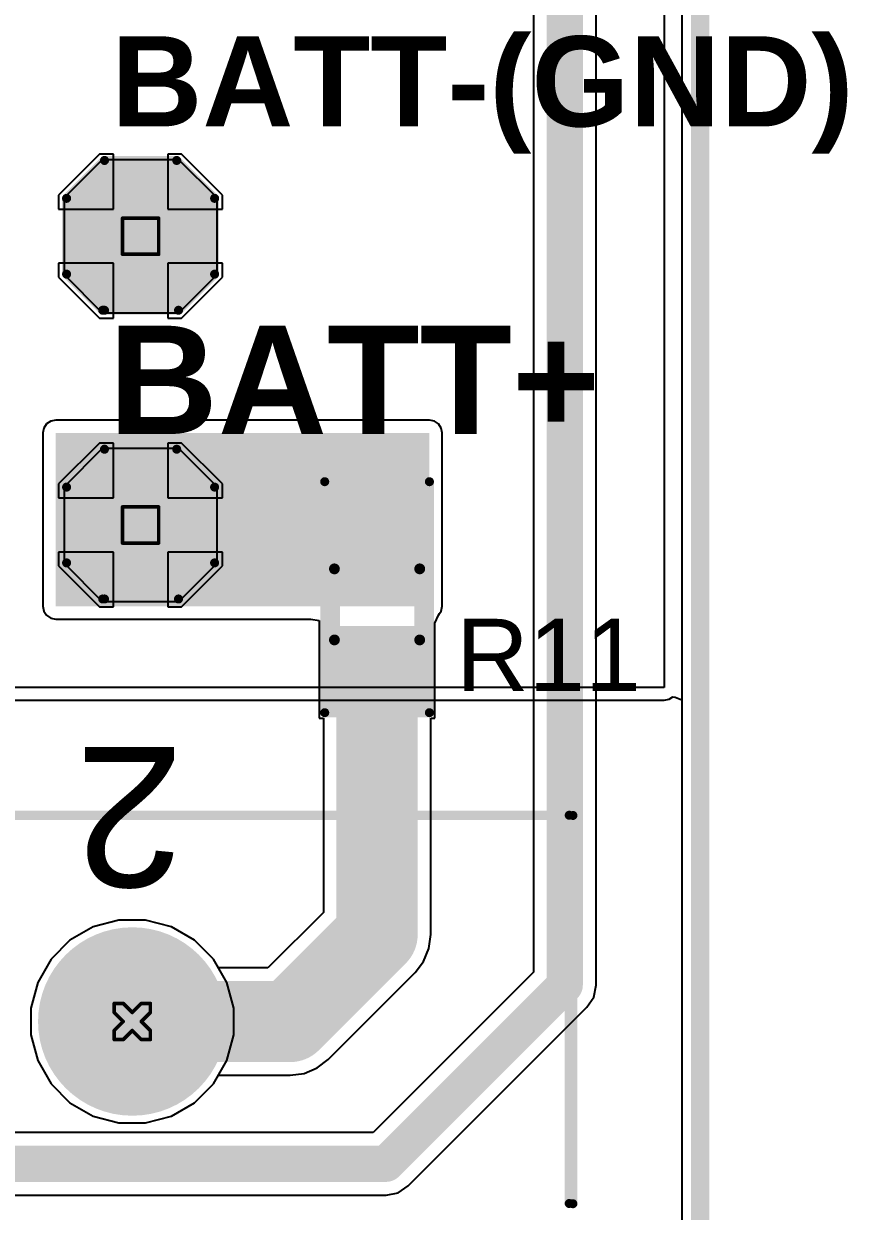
# Model space of a CAD drawing. Header units: inches. Extents: x 0 to 13.9, y -0.2 to 3.4.
# Drawn here: x 0.375 to 0.831, y 0.56 to 1.218 of the extents above; entities that cross this region are included whole.
import ezdxf

# ---------------------------------------------------------------- set-up
doc = ezdxf.new("R2010")
doc.units = ezdxf.units.IN
doc.header["$MEASUREMENT"] = 0
for name, color, linetype in [('Board_Outline', 216, 'Continuous'), ('Bottom Layer', 5, 'Continuous'), ('Bottom Solder', 6, 'Continuous'), ('Drill Drawing', 1, 'Continuous'), ('Layer 1', 16, 'Continuous'), ('Layer 2', 76, 'Continuous'), ('Mechanical 4', 56, 'Continuous'), ('Mechanical 6', 56, 'Continuous'), ('Multi-Layer', 9, 'Continuous'), ('Pad Holes', 156, 'Continuous'), ('Top Layer', 1, 'Continuous'), ('Top Overlay', 2, 'Continuous'), ('Top Paste', 8, 'Continuous'), ('Top Solder', 216, 'Continuous')]:
    doc.layers.add(name, color=color, linetype=linetype)
doc.styles.add('Arial', font='', dxfattribs={"height": 0.2})
doc.styles.add('Arial_Bold', font='', dxfattribs={"height": 0.2})
doc.styles.get('Arial').set_extended_font_data('Arial')
doc.styles.get('Arial_Bold').set_extended_font_data('Arial', bold=True)

msp = doc.modelspace()

# ---------------------------------------------------------------- hatches: boundary and pattern name
at = {"layer": 'Bottom Layer'}
for points in [[(0.45772, 1.13543), (0.42228, 1.13543), (0.40457, 1.11772), (0.40457, 1.08228), (0.42228, 1.06457), (0.45772, 1.06457), (0.47543, 1.08228), (0.47543, 1.11772)], [(0.45772, 0.97543), (0.42228, 0.97543), (0.40457, 0.95772), (0.40457, 0.92228), (0.42228, 0.90457), (0.45772, 0.90457), (0.47543, 0.92228), (0.47543, 0.95772)]]:
    msp.add_hatch(color=5, dxfattribs=at).paths.add_polyline_path(points)
h = msp.add_hatch(color=5, dxfattribs=at)
edge = h.paths.add_edge_path()
edge.add_arc((0.43539, 0.66487), 0.04921, 0, 360)
at = {"layer": 'Bottom Solder'}
for points in [[(0.45972, 1.13943), (0.42028, 1.13943), (0.40057, 1.11972), (0.40057, 1.08028), (0.42028, 1.06057), (0.45972, 1.06057), (0.47943, 1.08028), (0.47943, 1.11972)], [(0.45972, 0.97943), (0.42028, 0.97943), (0.40057, 0.95972), (0.40057, 0.92028), (0.42028, 0.90057), (0.45972, 0.90057), (0.47943, 0.92028), (0.47943, 0.95972)]]:
    msp.add_hatch(color=6, dxfattribs=at).paths.add_polyline_path(points)
h = msp.add_hatch(color=6, dxfattribs=at)
edge = h.paths.add_edge_path()
edge.add_arc((0.43539, 0.66487), 0.05221, 0, 360)
at = {"layer": 'Layer 1'}
for points in [[(0.45772, 1.13543), (0.42228, 1.13543), (0.40457, 1.11772), (0.40457, 1.08228), (0.42228, 1.06457), (0.45772, 1.06457), (0.47543, 1.08228), (0.47543, 1.11772)], [(0.45772, 0.97543), (0.42228, 0.97543), (0.40457, 0.95772), (0.40457, 0.92228), (0.42228, 0.90457), (0.45772, 0.90457), (0.47543, 0.92228), (0.47543, 0.95772)]]:
    msp.add_hatch(color=16, dxfattribs=at).paths.add_polyline_path(points)
h = msp.add_hatch(color=16, dxfattribs=at)
edge = h.paths.add_edge_path()
edge.add_arc((0.43539, 0.66487), 0.04921, 0, 360)
at = {"layer": 'Layer 2'}
for points in [[(0.45772, 1.13543), (0.42228, 1.13543), (0.40457, 1.11772), (0.40457, 1.08228), (0.42228, 1.06457), (0.45772, 1.06457), (0.47543, 1.08228), (0.47543, 1.11772)], [(0.45772, 0.97543), (0.42228, 0.97543), (0.40457, 0.95772), (0.40457, 0.92228), (0.42228, 0.90457), (0.45772, 0.90457), (0.47543, 0.92228), (0.47543, 0.95772)]]:
    msp.add_hatch(color=76, dxfattribs=at).paths.add_polyline_path(points)
h = msp.add_hatch(color=76, dxfattribs=at)
edge = h.paths.add_edge_path()
edge.add_arc((0.43539, 0.66487), 0.04921, 0, 360)
at = {"layer": 'Mechanical 4'}
h = msp.add_hatch(color=56, dxfattribs=at)
edge = h.paths.add_edge_path()
edge.add_arc((0.54738, 0.91569), 0.0015, 0, 360)
h = msp.add_hatch(color=56, dxfattribs=at)
edge = h.paths.add_edge_path()
edge.add_arc((0.59462, 0.91569), 0.0015, 0, 360)
h = msp.add_hatch(color=56, dxfattribs=at)
edge = h.paths.add_edge_path()
edge.add_arc((0.54738, 0.87631), 0.0015, 0, 360)
h = msp.add_hatch(color=56, dxfattribs=at)
edge = h.paths.add_edge_path()
edge.add_arc((0.59462, 0.87631), 0.0015, 0, 360)
h = msp.add_hatch(color=56, dxfattribs=at)
edge = h.paths.add_edge_path()
edge.add_arc((0.67745, 0.77917), 0.00125, 0, 360)
h = msp.add_hatch(color=56, dxfattribs=at)
edge = h.paths.add_edge_path()
edge.add_arc((0.67745, 0.77917), 0.00125, 0, 360)
h = msp.add_hatch(color=56, dxfattribs=at)
edge = h.paths.add_edge_path()
edge.add_arc((0.67745, 0.56402), 0.00125, 0, 360)
at = {"layer": 'Multi-Layer'}
for points in [[(0.45772, 1.13543), (0.42228, 1.13543), (0.40457, 1.11772), (0.40457, 1.08228), (0.42228, 1.06457), (0.45772, 1.06457), (0.47543, 1.08228), (0.47543, 1.11772)], [(0.45772, 0.97543), (0.42228, 0.97543), (0.40457, 0.95772), (0.40457, 0.92228), (0.42228, 0.90457), (0.45772, 0.90457), (0.47543, 0.92228), (0.47543, 0.95772)]]:
    msp.add_hatch(color=9, dxfattribs=at).paths.add_polyline_path(points)
h = msp.add_hatch(color=9, dxfattribs=at)
edge = h.paths.add_edge_path()
edge.add_arc((0.43539, 0.66487), 0.04921, 0, 360)
at = {"layer": 'Pad Holes'}
h = msp.add_hatch(color=7, dxfattribs=at)
edge = h.paths.add_edge_path()
edge.add_arc((0.44, 1.1), 0.01811, 0, 360)
h = msp.add_hatch(color=7, dxfattribs=at)
edge = h.paths.add_edge_path()
edge.add_arc((0.44, 0.94), 0.01811, 0, 360)
h = msp.add_hatch(color=7, dxfattribs=at)
edge = h.paths.add_edge_path()
edge.add_arc((0.54738, 0.91569), 0.0015, 0, 360)
h = msp.add_hatch(color=7, dxfattribs=at)
edge = h.paths.add_edge_path()
edge.add_arc((0.59462, 0.91569), 0.0015, 0, 360)
h = msp.add_hatch(color=7, dxfattribs=at)
edge = h.paths.add_edge_path()
edge.add_arc((0.54738, 0.87631), 0.0015, 0, 360)
h = msp.add_hatch(color=7, dxfattribs=at)
edge = h.paths.add_edge_path()
edge.add_arc((0.59462, 0.87631), 0.0015, 0, 360)
h = msp.add_hatch(color=7, dxfattribs=at)
edge = h.paths.add_edge_path()
edge.add_arc((0.67745, 0.77917), 0.00125, 0, 360)
h = msp.add_hatch(color=7, dxfattribs=at)
edge = h.paths.add_edge_path()
edge.add_arc((0.67745, 0.77917), 0.00125, 0, 360)
h = msp.add_hatch(color=7, dxfattribs=at)
edge = h.paths.add_edge_path()
edge.add_arc((0.43539, 0.66487), 0.03543, 0, 360)
h = msp.add_hatch(color=7, dxfattribs=at)
edge = h.paths.add_edge_path()
edge.add_arc((0.67745, 0.56402), 0.00125, 0, 360)
at = {"layer": 'Top Layer'}
for points in [[(0.45772, 1.13543), (0.42228, 1.13543), (0.40457, 1.11772), (0.40457, 1.08228), (0.42228, 1.06457), (0.45772, 1.06457), (0.47543, 1.08228), (0.47543, 1.11772)], [(0.393, 0.895), (0.6, 0.895), (0.6, 0.991), (0.393, 0.991)], [(0.45772, 0.97543), (0.42228, 0.97543), (0.40457, 0.95772), (0.40457, 0.92228), (0.42228, 0.90457), (0.45772, 0.90457), (0.47543, 0.92228), (0.47543, 0.95772)], [(0.565, 0.917), (0.596, 0.917), (0.596, 0.962), (0.565, 0.962)], [(0.596, 0.96), (0.596, 0.92), (0.546, 0.92), (0.546, 0.96)], [(0.596, 0.88), (0.596, 0.84), (0.546, 0.84), (0.546, 0.88)]]:
    msp.add_hatch(color=1, dxfattribs=at).paths.add_polyline_path(points)
h = msp.add_hatch(color=1, dxfattribs=at)
edge = h.paths.add_edge_path()
edge.add_arc((0.43539, 0.66487), 0.04921, 0, 360)
at = {"layer": 'Top Paste'}
for points in [[(0.596, 0.96), (0.596, 0.92), (0.546, 0.92), (0.546, 0.96)], [(0.596, 0.88), (0.596, 0.84), (0.546, 0.84), (0.546, 0.88)]]:
    msp.add_hatch(color=8, dxfattribs=at).paths.add_polyline_path(points)
at = {"layer": 'Top Solder'}
for points in [[(0.45972, 1.13943), (0.42028, 1.13943), (0.40057, 1.11972), (0.40057, 1.08028), (0.42028, 1.06057), (0.45972, 1.06057), (0.47943, 1.08028), (0.47943, 1.11972)], [(0.45972, 0.97943), (0.42028, 0.97943), (0.40057, 0.95972), (0.40057, 0.92028), (0.42028, 0.90057), (0.45972, 0.90057), (0.47943, 0.92028), (0.47943, 0.95972)], [(0.6, 0.964), (0.6, 0.916), (0.542, 0.916), (0.542, 0.964)], [(0.6, 0.884), (0.6, 0.836), (0.542, 0.836), (0.542, 0.884)]]:
    msp.add_hatch(color=216, dxfattribs=at).paths.add_polyline_path(points)
h = msp.add_hatch(color=216, dxfattribs=at)
edge = h.paths.add_edge_path()
edge.add_arc((0.43539, 0.66487), 0.05221, 0, 360)

# ---------------------------------------------------------------- linework, layer by layer
at = {"layer": 'Board_Outline'}
msp.add_lwpolyline([(0.75, 0, 0.01, 0.01, 0), (0.75, 1.25, 0.01, 0.01, 0)], format="xyseb", dxfattribs=at)
at = {"layer": 'Bottom Layer'}
for p, q in [((0.7398, 1.25), (0.7398, 0.16647)), ((0.65767, 1.232), (0.65767, 0.69218)), ((0.69233, 0.685), (0.69233, 1.22482)), ((0.41728, 1.14543), (0.39457, 1.12272)), ((0.425, 1.14543), (0.41728, 1.14543)), ((0.425, 1.115), (0.425, 1.14543)), ((0.46272, 1.14543), (0.455, 1.14543)), ((0.455, 1.14543), (0.455, 1.115)), ((0.48543, 1.12272), (0.46272, 1.14543)), ((0.39457, 1.12272), (0.39457, 1.115)), ((0.48543, 1.115), (0.48543, 1.12272)), ((0.39457, 1.115), (0.425, 1.115)), ((0.455, 1.115), (0.48543, 1.115)), ((0.425, 1.085), (0.39457, 1.085)), ((0.39457, 1.085), (0.39457, 1.07728)), ((0.425, 1.05457), (0.425, 1.085)), ((0.48543, 1.085), (0.455, 1.085)), ((0.455, 1.085), (0.455, 1.05457)), ((0.48543, 1.07728), (0.48543, 1.085)), ((0.39457, 1.07728), (0.41728, 1.05457)), ((0.46272, 1.05457), (0.48543, 1.07728)), ((0.41728, 1.05457), (0.425, 1.05457)), ((0.455, 1.05457), (0.46272, 1.05457)), ((0.41878, 0.98243), (0.39757, 0.96122)), ((0.46122, 0.98243), (0.41878, 0.98243)), ((0.48243, 0.96122), (0.46122, 0.98243)), ((0.39757, 0.96122), (0.39757, 0.91878)), ((0.48243, 0.91878), (0.48243, 0.96122)), ((0.39757, 0.91878), (0.41878, 0.89757)), ((0.46122, 0.89757), (0.48243, 0.91878)), ((0.41878, 0.89757), (0.46122, 0.89757)), ((0.4137, 0.71726), (0.40088, 0.70986)), ((0.42799, 0.72109), (0.4137, 0.71726)), ((0.44279, 0.72109), (0.42799, 0.72109)), ((0.45709, 0.71726), (0.44279, 0.72109)), ((0.46991, 0.70986), (0.45709, 0.71726)), ((0.40088, 0.70986), (0.39041, 0.69939)), ((0.48037, 0.69939), (0.46991, 0.70986)), ((0.39041, 0.69939), (0.38301, 0.68657)), ((0.48778, 0.68657), (0.48037, 0.69939)), ((0.65767, 0.69218), (0.56882, 0.60333)), ((0.38301, 0.68657), (0.37918, 0.67227)), ((0.49161, 0.67227), (0.48778, 0.68657)), ((0.69101, 0.67837), (0.69233, 0.685)), ((0.68726, 0.67274), (0.69101, 0.67837)), ((0.37918, 0.67227), (0.37918, 0.65747)), ((0.49161, 0.65747), (0.49161, 0.67227)), ((0.58826, 0.57374), (0.68726, 0.67274)), ((0.37918, 0.65747), (0.38301, 0.64318)), ((0.48778, 0.64318), (0.49161, 0.65747)), ((0.38301, 0.64318), (0.39041, 0.63036)), ((0.48037, 0.63036), (0.48778, 0.64318)), ((0.39041, 0.63036), (0.40088, 0.61989)), ((0.46991, 0.61989), (0.48037, 0.63036)), ((0.40088, 0.61989), (0.4137, 0.61249)), ((0.45709, 0.61249), (0.46991, 0.61989)), ((0.4137, 0.61249), (0.42799, 0.60866)), ((0.44279, 0.60866), (0.45709, 0.61249)), ((0.42799, 0.60866), (0.44279, 0.60866)), ((0.56882, 0.60333), (0.36135, 0.60333)), ((0.58263, 0.56999), (0.58826, 0.57374)), ((0.36853, 0.56867), (0.576, 0.56867)), ((0.576, 0.56867), (0.58263, 0.56999))]:
    msp.add_line(p, q, dxfattribs=at)
for points in [[(0.675, 0.685, 0.02, 0.02, 0), (0.675, 1.232, 0.02, 0.02, 0)], [(0.576, 0.586, 0.02, 0.02, 0), (0.675, 0.685, 0.02, 0.02, 0)], [(0.36135, 0.586, 0.02, 0.02, 0), (0.576, 0.586, 0.02, 0.02, 0)]]:
    msp.add_lwpolyline(points, format="xyseb", dxfattribs=at)
for points in [[(0.67, 0.685, 0.01, 0.01, 1), (0.68, 0.685, 0.01, 0.01, 1)], [(0.67, 0.685, 0.01, 0.01, 1), (0.68, 0.685, 0.01, 0.01, 1)], [(0.571, 0.586, 0.01, 0.01, 1), (0.581, 0.586, 0.01, 0.01, 1)], [(0.571, 0.586, 0.01, 0.01, 1), (0.581, 0.586, 0.01, 0.01, 1)]]:
    msp.add_lwpolyline(points, format="xyseb", close=True, dxfattribs=at)
at = {"layer": 'Drill Drawing'}
for points in [[(0.43, 1.11, 0.002, 0.002, 0), (0.45, 1.11, 0.002, 0.002, 0)], [(0.43, 1.09, 0.002, 0.002, 0), (0.43, 1.11, 0.002, 0.002, 0)], [(0.45, 1.09, 0.002, 0.002, 0), (0.45, 1.11, 0.002, 0.002, 0)], [(0.43, 1.09, 0.002, 0.002, 0), (0.45, 1.09, 0.002, 0.002, 0)], [(0.43, 0.95, 0.002, 0.002, 0), (0.45, 0.95, 0.002, 0.002, 0)], [(0.43, 0.93, 0.002, 0.002, 0), (0.43, 0.95, 0.002, 0.002, 0)], [(0.45, 0.93, 0.002, 0.002, 0), (0.45, 0.95, 0.002, 0.002, 0)], [(0.43, 0.93, 0.002, 0.002, 0), (0.45, 0.93, 0.002, 0.002, 0)], [(0.42539, 0.66987, 0.002, 0.002, 0), (0.42539, 0.67487, 0.002, 0.002, 0)], [(0.42539, 0.67487, 0.002, 0.002, 0), (0.43039, 0.67487, 0.002, 0.002, 0)], [(0.43039, 0.67487, 0.002, 0.002, 0), (0.43539, 0.66987, 0.002, 0.002, 0)], [(0.43539, 0.66987, 0.002, 0.002, 0), (0.44039, 0.67487, 0.002, 0.002, 0)], [(0.44039, 0.67487, 0.002, 0.002, 0), (0.44539, 0.67487, 0.002, 0.002, 0)], [(0.44539, 0.66987, 0.002, 0.002, 0), (0.44539, 0.67487, 0.002, 0.002, 0)], [(0.42539, 0.66987, 0.002, 0.002, 0), (0.43039, 0.66487, 0.002, 0.002, 0)], [(0.42539, 0.65987, 0.002, 0.002, 0), (0.43039, 0.66487, 0.002, 0.002, 0)], [(0.44039, 0.66487, 0.002, 0.002, 0), (0.44539, 0.66987, 0.002, 0.002, 0)], [(0.44039, 0.66487, 0.002, 0.002, 0), (0.44539, 0.65987, 0.002, 0.002, 0)], [(0.42539, 0.65487, 0.002, 0.002, 0), (0.42539, 0.65987, 0.002, 0.002, 0)], [(0.43039, 0.65487, 0.002, 0.002, 0), (0.43539, 0.65987, 0.002, 0.002, 0)], [(0.43539, 0.65987, 0.002, 0.002, 0), (0.44039, 0.65487, 0.002, 0.002, 0)], [(0.44539, 0.65487, 0.002, 0.002, 0), (0.44539, 0.65987, 0.002, 0.002, 0)], [(0.42539, 0.65487, 0.002, 0.002, 0), (0.43039, 0.65487, 0.002, 0.002, 0)], [(0.44039, 0.65487, 0.002, 0.002, 0), (0.44539, 0.65487, 0.002, 0.002, 0)]]:
    msp.add_lwpolyline(points, format="xyseb", dxfattribs=at)
for points in [[(0.4295, 1.11, 0.001, 0.001, 1), (0.4305, 1.11, 0.001, 0.001, 1)], [(0.4295, 1.11, 0.001, 0.001, 1), (0.4305, 1.11, 0.001, 0.001, 1)], [(0.4495, 1.11, 0.001, 0.001, 1), (0.4505, 1.11, 0.001, 0.001, 1)], [(0.4495, 1.11, 0.001, 0.001, 1), (0.4505, 1.11, 0.001, 0.001, 1)], [(0.4295, 1.09, 0.001, 0.001, 1), (0.4305, 1.09, 0.001, 0.001, 1)], [(0.4295, 1.09, 0.001, 0.001, 1), (0.4305, 1.09, 0.001, 0.001, 1)], [(0.4495, 1.09, 0.001, 0.001, 1), (0.4505, 1.09, 0.001, 0.001, 1)], [(0.4495, 1.09, 0.001, 0.001, 1), (0.4505, 1.09, 0.001, 0.001, 1)], [(0.4295, 0.95, 0.001, 0.001, 1), (0.4305, 0.95, 0.001, 0.001, 1)], [(0.4295, 0.95, 0.001, 0.001, 1), (0.4305, 0.95, 0.001, 0.001, 1)], [(0.4495, 0.95, 0.001, 0.001, 1), (0.4505, 0.95, 0.001, 0.001, 1)], [(0.4495, 0.95, 0.001, 0.001, 1), (0.4505, 0.95, 0.001, 0.001, 1)], [(0.4295, 0.93, 0.001, 0.001, 1), (0.4305, 0.93, 0.001, 0.001, 1)], [(0.4295, 0.93, 0.001, 0.001, 1), (0.4305, 0.93, 0.001, 0.001, 1)], [(0.4495, 0.93, 0.001, 0.001, 1), (0.4505, 0.93, 0.001, 0.001, 1)], [(0.4495, 0.93, 0.001, 0.001, 1), (0.4505, 0.93, 0.001, 0.001, 1)], [(0.42489, 0.67487, 0.001, 0.001, 1), (0.42589, 0.67487, 0.001, 0.001, 1)], [(0.42489, 0.67487, 0.001, 0.001, 1), (0.42589, 0.67487, 0.001, 0.001, 1)], [(0.42989, 0.67487, 0.001, 0.001, 1), (0.43089, 0.67487, 0.001, 0.001, 1)], [(0.42989, 0.67487, 0.001, 0.001, 1), (0.43089, 0.67487, 0.001, 0.001, 1)], [(0.43989, 0.67487, 0.001, 0.001, 1), (0.44089, 0.67487, 0.001, 0.001, 1)], [(0.43989, 0.67487, 0.001, 0.001, 1), (0.44089, 0.67487, 0.001, 0.001, 1)], [(0.44489, 0.67487, 0.001, 0.001, 1), (0.44589, 0.67487, 0.001, 0.001, 1)], [(0.44489, 0.67487, 0.001, 0.001, 1), (0.44589, 0.67487, 0.001, 0.001, 1)], [(0.42489, 0.66987, 0.001, 0.001, 1), (0.42589, 0.66987, 0.001, 0.001, 1)], [(0.42489, 0.66987, 0.001, 0.001, 1), (0.42589, 0.66987, 0.001, 0.001, 1)], [(0.42989, 0.66487, 0.001, 0.001, 1), (0.43089, 0.66487, 0.001, 0.001, 1)], [(0.42989, 0.66487, 0.001, 0.001, 1), (0.43089, 0.66487, 0.001, 0.001, 1)], [(0.43489, 0.66987, 0.001, 0.001, 1), (0.43589, 0.66987, 0.001, 0.001, 1)], [(0.43489, 0.66987, 0.001, 0.001, 1), (0.43589, 0.66987, 0.001, 0.001, 1)], [(0.43989, 0.66487, 0.001, 0.001, 1), (0.44089, 0.66487, 0.001, 0.001, 1)], [(0.43989, 0.66487, 0.001, 0.001, 1), (0.44089, 0.66487, 0.001, 0.001, 1)], [(0.44489, 0.66987, 0.001, 0.001, 1), (0.44589, 0.66987, 0.001, 0.001, 1)], [(0.44489, 0.66987, 0.001, 0.001, 1), (0.44589, 0.66987, 0.001, 0.001, 1)], [(0.42489, 0.65987, 0.001, 0.001, 1), (0.42589, 0.65987, 0.001, 0.001, 1)], [(0.42489, 0.65987, 0.001, 0.001, 1), (0.42589, 0.65987, 0.001, 0.001, 1)], [(0.43489, 0.65987, 0.001, 0.001, 1), (0.43589, 0.65987, 0.001, 0.001, 1)], [(0.43489, 0.65987, 0.001, 0.001, 1), (0.43589, 0.65987, 0.001, 0.001, 1)], [(0.44489, 0.65987, 0.001, 0.001, 1), (0.44589, 0.65987, 0.001, 0.001, 1)], [(0.44489, 0.65987, 0.001, 0.001, 1), (0.44589, 0.65987, 0.001, 0.001, 1)], [(0.42489, 0.65487, 0.001, 0.001, 1), (0.42589, 0.65487, 0.001, 0.001, 1)], [(0.42489, 0.65487, 0.001, 0.001, 1), (0.42589, 0.65487, 0.001, 0.001, 1)], [(0.42989, 0.65487, 0.001, 0.001, 1), (0.43089, 0.65487, 0.001, 0.001, 1)], [(0.42989, 0.65487, 0.001, 0.001, 1), (0.43089, 0.65487, 0.001, 0.001, 1)], [(0.43989, 0.65487, 0.001, 0.001, 1), (0.44089, 0.65487, 0.001, 0.001, 1)], [(0.43989, 0.65487, 0.001, 0.001, 1), (0.44089, 0.65487, 0.001, 0.001, 1)], [(0.44489, 0.65487, 0.001, 0.001, 1), (0.44589, 0.65487, 0.001, 0.001, 1)], [(0.44489, 0.65487, 0.001, 0.001, 1), (0.44589, 0.65487, 0.001, 0.001, 1)]]:
    msp.add_lwpolyline(points, format="xyseb", close=True, dxfattribs=at)
at = {"layer": 'Layer 1'}
for p, q in [((0.7398, 1.25), (0.7398, 0.16647)), ((0.41728, 1.14543), (0.39457, 1.12272)), ((0.425, 1.14543), (0.41728, 1.14543)), ((0.425, 1.115), (0.425, 1.14543)), ((0.46272, 1.14543), (0.455, 1.14543)), ((0.455, 1.14543), (0.455, 1.115)), ((0.48543, 1.12272), (0.46272, 1.14543)), ((0.39457, 1.12272), (0.39457, 1.115)), ((0.48543, 1.115), (0.48543, 1.12272)), ((0.39457, 1.115), (0.425, 1.115)), ((0.455, 1.115), (0.48543, 1.115)), ((0.425, 1.085), (0.39457, 1.085)), ((0.39457, 1.085), (0.39457, 1.07728)), ((0.425, 1.05457), (0.425, 1.085)), ((0.48543, 1.085), (0.455, 1.085)), ((0.455, 1.085), (0.455, 1.05457)), ((0.48543, 1.07728), (0.48543, 1.085)), ((0.39457, 1.07728), (0.41728, 1.05457)), ((0.46272, 1.05457), (0.48543, 1.07728)), ((0.41728, 1.05457), (0.425, 1.05457)), ((0.455, 1.05457), (0.46272, 1.05457)), ((0.41878, 0.98243), (0.39757, 0.96122)), ((0.46122, 0.98243), (0.41878, 0.98243)), ((0.48243, 0.96122), (0.46122, 0.98243)), ((0.39757, 0.96122), (0.39757, 0.91878)), ((0.48243, 0.91878), (0.48243, 0.96122)), ((0.39757, 0.91878), (0.41878, 0.89757)), ((0.46122, 0.89757), (0.48243, 0.91878)), ((0.41878, 0.89757), (0.46122, 0.89757)), ((0.4137, 0.71726), (0.40088, 0.70986)), ((0.42799, 0.72109), (0.4137, 0.71726)), ((0.44279, 0.72109), (0.42799, 0.72109)), ((0.45709, 0.71726), (0.44279, 0.72109)), ((0.46991, 0.70986), (0.45709, 0.71726)), ((0.40088, 0.70986), (0.39041, 0.69939)), ((0.48037, 0.69939), (0.46991, 0.70986)), ((0.39041, 0.69939), (0.38301, 0.68657)), ((0.48778, 0.68657), (0.48037, 0.69939)), ((0.38301, 0.68657), (0.37918, 0.67227)), ((0.49161, 0.67227), (0.48778, 0.68657)), ((0.37918, 0.67227), (0.37918, 0.65747)), ((0.49161, 0.65747), (0.49161, 0.67227)), ((0.37918, 0.65747), (0.38301, 0.64318)), ((0.48778, 0.64318), (0.49161, 0.65747)), ((0.38301, 0.64318), (0.39041, 0.63036)), ((0.48037, 0.63036), (0.48778, 0.64318)), ((0.39041, 0.63036), (0.40088, 0.61989)), ((0.46991, 0.61989), (0.48037, 0.63036)), ((0.40088, 0.61989), (0.4137, 0.61249)), ((0.45709, 0.61249), (0.46991, 0.61989)), ((0.4137, 0.61249), (0.42799, 0.60866)), ((0.44279, 0.60866), (0.45709, 0.61249)), ((0.42799, 0.60866), (0.44279, 0.60866))]:
    msp.add_line(p, q, dxfattribs=at)
at = {"layer": 'Layer 2'}
for p, q in [((0.73, 1.27), (0.73, 0.85)), ((0.41878, 1.14243), (0.39757, 1.12122)), ((0.46122, 1.14243), (0.41878, 1.14243)), ((0.48243, 1.12122), (0.46122, 1.14243)), ((0.39757, 1.12122), (0.39757, 1.07878)), ((0.48243, 1.07878), (0.48243, 1.12122)), ((0.39757, 1.07878), (0.41878, 1.05757)), ((0.46122, 1.05757), (0.48243, 1.07878)), ((0.41878, 1.05757), (0.46122, 1.05757)), ((0.41728, 0.98543), (0.39457, 0.96272)), ((0.425, 0.98543), (0.41728, 0.98543)), ((0.425, 0.955), (0.425, 0.98543)), ((0.46272, 0.98543), (0.455, 0.98543)), ((0.455, 0.98543), (0.455, 0.955)), ((0.48543, 0.96272), (0.46272, 0.98543)), ((0.39457, 0.96272), (0.39457, 0.955)), ((0.48543, 0.955), (0.48543, 0.96272)), ((0.39457, 0.955), (0.425, 0.955)), ((0.455, 0.955), (0.48543, 0.955)), ((0.425, 0.925), (0.39457, 0.925)), ((0.39457, 0.925), (0.39457, 0.91728)), ((0.425, 0.89457), (0.425, 0.925)), ((0.48543, 0.925), (0.455, 0.925)), ((0.455, 0.925), (0.455, 0.89457)), ((0.48543, 0.91728), (0.48543, 0.925)), ((0.39457, 0.91728), (0.41728, 0.89457)), ((0.46272, 0.89457), (0.48543, 0.91728)), ((0.41728, 0.89457), (0.425, 0.89457)), ((0.455, 0.89457), (0.46272, 0.89457)), ((0.73, 0.85), (0.35, 0.85)), ((0.35, 0.84286), (0.73, 0.84286)), ((0.73, 0.84286), (0.73273, 0.84341)), ((0.73273, 0.84341), (0.7348, 0.84479)), ((0.7348, 0.84479), (0.73617, 0.84451)), ((0.73617, 0.84451), (0.7398, 0.84307)), ((0.7398, 0.84307), (0.7398, 0.16647)), ((0.4137, 0.71726), (0.40088, 0.70986)), ((0.42799, 0.72109), (0.4137, 0.71726)), ((0.44279, 0.72109), (0.42799, 0.72109)), ((0.45709, 0.71726), (0.44279, 0.72109)), ((0.46991, 0.70986), (0.45709, 0.71726)), ((0.40088, 0.70986), (0.39041, 0.69939)), ((0.48037, 0.69939), (0.46991, 0.70986)), ((0.39041, 0.69939), (0.38301, 0.68657)), ((0.48778, 0.68657), (0.48037, 0.69939)), ((0.38301, 0.68657), (0.37918, 0.67227)), ((0.49161, 0.67227), (0.48778, 0.68657)), ((0.37918, 0.67227), (0.37918, 0.65747)), ((0.49161, 0.65747), (0.49161, 0.67227)), ((0.37918, 0.65747), (0.38301, 0.64318)), ((0.48778, 0.64318), (0.49161, 0.65747)), ((0.38301, 0.64318), (0.39041, 0.63036)), ((0.48037, 0.63036), (0.48778, 0.64318)), ((0.39041, 0.63036), (0.40088, 0.61989)), ((0.46991, 0.61989), (0.48037, 0.63036)), ((0.40088, 0.61989), (0.4137, 0.61249)), ((0.45709, 0.61249), (0.46991, 0.61989)), ((0.4137, 0.61249), (0.42799, 0.60866)), ((0.44279, 0.60866), (0.45709, 0.61249)), ((0.42799, 0.60866), (0.44279, 0.60866))]:
    msp.add_line(p, q, dxfattribs=at)
at = {"layer": 'Mechanical 4'}
for points in [[(0.54738, 0.87631, 0.006, 0.006, 0), (0.54738, 0.91569, 0.006, 0.006, 0)], [(0.59462, 0.87631, 0.006, 0.006, 0), (0.59462, 0.91569, 0.006, 0.006, 0)], [(0.02391, 0.77917, 0.005, 0.005, 0), (0.67745, 0.77917, 0.005, 0.005, 0)], [(0.67745, 0.56402, 0.005, 0.005, 0), (0.67745, 0.77917, 0.005, 0.005, 0)]]:
    msp.add_lwpolyline(points, format="xyseb", dxfattribs=at)
for points in [[(0.54588, 0.91569, 0.003, 0.003, 1), (0.54888, 0.91569, 0.003, 0.003, 1)], [(0.59312, 0.91569, 0.003, 0.003, 1), (0.59612, 0.91569, 0.003, 0.003, 1)], [(0.54588, 0.87631, 0.003, 0.003, 1), (0.54888, 0.87631, 0.003, 0.003, 1)], [(0.59312, 0.87631, 0.003, 0.003, 1), (0.59612, 0.87631, 0.003, 0.003, 1)], [(0.6762, 0.77917, 0.0025, 0.0025, 1), (0.6787, 0.77917, 0.0025, 0.0025, 1)], [(0.6762, 0.77917, 0.0025, 0.0025, 1), (0.6787, 0.77917, 0.0025, 0.0025, 1)], [(0.6762, 0.56402, 0.0025, 0.0025, 1), (0.6787, 0.56402, 0.0025, 0.0025, 1)]]:
    msp.add_lwpolyline(points, format="xyseb", close=True, dxfattribs=at)
at = {"layer": 'Mechanical 6'}
msp.add_lwpolyline([(0.75, 0, 0.005, 0.005, 0), (0.75, 1.25, 0.005, 0.005, 0)], format="xyseb", dxfattribs=at)
at = {"layer": 'Top Layer'}
for p, q in [((0.7398, 1.25), (0.7398, 0.16647)), ((0.41728, 1.14543), (0.39457, 1.12272)), ((0.425, 1.14543), (0.41728, 1.14543)), ((0.425, 1.115), (0.425, 1.14543)), ((0.46272, 1.14543), (0.455, 1.14543)), ((0.455, 1.14543), (0.455, 1.115)), ((0.48543, 1.12272), (0.46272, 1.14543)), ((0.39457, 1.12272), (0.39457, 1.115)), ((0.48543, 1.115), (0.48543, 1.12272)), ((0.39457, 1.115), (0.425, 1.115)), ((0.455, 1.115), (0.48543, 1.115)), ((0.425, 1.085), (0.39457, 1.085)), ((0.39457, 1.085), (0.39457, 1.07728)), ((0.425, 1.05457), (0.425, 1.085)), ((0.48543, 1.085), (0.455, 1.085)), ((0.455, 1.085), (0.455, 1.05457)), ((0.48543, 1.07728), (0.48543, 1.085)), ((0.39457, 1.07728), (0.41728, 1.05457)), ((0.46272, 1.05457), (0.48543, 1.07728)), ((0.41728, 1.05457), (0.425, 1.05457)), ((0.455, 1.05457), (0.46272, 1.05457)), ((0.38641, 0.99373), (0.38586, 0.991)), ((0.38795, 0.99605), (0.38641, 0.99373)), ((0.39027, 0.99759), (0.38795, 0.99605)), ((0.393, 0.99814), (0.39027, 0.99759)), ((0.6, 0.99814), (0.393, 0.99814)), ((0.60273, 0.99759), (0.6, 0.99814)), ((0.60505, 0.99605), (0.60273, 0.99759)), ((0.60659, 0.99373), (0.60505, 0.99605)), ((0.60714, 0.991), (0.60659, 0.99373)), ((0.38586, 0.991), (0.38586, 0.895)), ((0.60714, 0.895), (0.60714, 0.991)), ((0.38586, 0.895), (0.38641, 0.89227)), ((0.60659, 0.89227), (0.60714, 0.895)), ((0.38641, 0.89227), (0.38795, 0.88995)), ((0.38795, 0.88995), (0.39027, 0.88841)), ((0.39027, 0.88841), (0.393, 0.88786)), ((0.603, 0.88565), (0.60505, 0.88995)), ((0.60505, 0.88995), (0.60567, 0.89089)), ((0.60567, 0.89089), (0.60659, 0.89227)), ((0.393, 0.88786), (0.53436, 0.88786)), ((0.53436, 0.88786), (0.539, 0.887)), ((0.539, 0.887), (0.539, 0.88286)), ((0.539, 0.88286), (0.539, 0.833)), ((0.603, 0.833), (0.603, 0.88565)), ((0.539, 0.833), (0.54125, 0.833)), ((0.54125, 0.833), (0.54125, 0.72532)), ((0.60075, 0.713), (0.60075, 0.833)), ((0.60075, 0.833), (0.603, 0.833)), ((0.54125, 0.72532), (0.51055, 0.69463)), ((0.4137, 0.71726), (0.40088, 0.70986)), ((0.42799, 0.72109), (0.4137, 0.71726)), ((0.44279, 0.72109), (0.42799, 0.72109)), ((0.45709, 0.71726), (0.44279, 0.72109)), ((0.46991, 0.70986), (0.45709, 0.71726)), ((0.59974, 0.7053), (0.60075, 0.713)), ((0.40088, 0.70986), (0.39041, 0.69939)), ((0.48037, 0.69939), (0.46991, 0.70986)), ((0.59677, 0.69812), (0.59974, 0.7053)), ((0.39041, 0.69939), (0.38301, 0.68657)), ((0.48312, 0.69463), (0.48037, 0.69939)), ((0.59204, 0.69196), (0.59677, 0.69812)), ((0.51055, 0.69463), (0.48312, 0.69463)), ((0.54391, 0.64383), (0.59204, 0.69196)), ((0.59204, 0.69196), (0.59204, 0.69196)), ((0.38301, 0.68657), (0.37918, 0.67227)), ((0.37918, 0.67227), (0.37918, 0.65747)), ((0.37918, 0.65747), (0.38301, 0.64318)), ((0.38301, 0.64318), (0.39041, 0.63036)), ((0.53058, 0.63613), (0.53775, 0.63911)), ((0.53775, 0.63911), (0.54391, 0.64383)), ((0.48037, 0.63036), (0.48312, 0.63512)), ((0.48312, 0.63512), (0.52287, 0.63512)), ((0.52287, 0.63512), (0.53058, 0.63613)), ((0.39041, 0.63036), (0.40088, 0.61989)), ((0.46991, 0.61989), (0.48037, 0.63036)), ((0.40088, 0.61989), (0.4137, 0.61249)), ((0.45709, 0.61249), (0.46991, 0.61989)), ((0.4137, 0.61249), (0.42799, 0.60866)), ((0.44279, 0.60866), (0.45709, 0.61249)), ((0.42799, 0.60866), (0.44279, 0.60866))]:
    msp.add_line(p, q, dxfattribs=at)
for points in [[(0.44, 0.94, 0.045, 0.045, 0), (0.44069, 0.93931, 0.045, 0.045, 0)], [(0.44069, 0.93931, 0.045, 0.045, 0), (0.571, 0.93931, 0.045, 0.045, 0)], [(0.571, 0.713, 0.045, 0.045, 0), (0.571, 0.856, 0.045, 0.045, 0)], [(0.52287, 0.66487, 0.045, 0.045, 0), (0.571, 0.713, 0.045, 0.045, 0)], [(0.43539, 0.66487, 0.045, 0.045, 0), (0.52287, 0.66487, 0.045, 0.045, 0)]]:
    msp.add_lwpolyline(points, format="xyseb", dxfattribs=at)
for points in [[(0.42875, 0.94, 0.0225, 0.0225, 1), (0.45125, 0.94, 0.0225, 0.0225, 1)], [(0.42944, 0.93931, 0.0225, 0.0225, 1), (0.45194, 0.93931, 0.0225, 0.0225, 1)], [(0.42944, 0.93931, 0.0225, 0.0225, 1), (0.45194, 0.93931, 0.0225, 0.0225, 1)], [(0.55975, 0.93931, 0.0225, 0.0225, 1), (0.58225, 0.93931, 0.0225, 0.0225, 1)], [(0.55975, 0.856, 0.0225, 0.0225, 1), (0.58225, 0.856, 0.0225, 0.0225, 1)], [(0.55975, 0.713, 0.0225, 0.0225, 1), (0.58225, 0.713, 0.0225, 0.0225, 1)], [(0.55975, 0.713, 0.0225, 0.0225, 1), (0.58225, 0.713, 0.0225, 0.0225, 1)], [(0.42414, 0.66487, 0.0225, 0.0225, 1), (0.44664, 0.66487, 0.0225, 0.0225, 1)], [(0.51162, 0.66487, 0.0225, 0.0225, 1), (0.53412, 0.66487, 0.0225, 0.0225, 1)], [(0.51162, 0.66487, 0.0225, 0.0225, 1), (0.53412, 0.66487, 0.0225, 0.0225, 1)]]:
    msp.add_lwpolyline(points, format="xyseb", close=True, dxfattribs=at)
at = {"layer": 'Top Overlay'}
for points in [[(0.399, 1.121, 0.005, 0.005, 0), (0.42, 1.142, 0.005, 0.005, 0)], [(0.42, 1.142, 0.005, 0.005, 0), (0.46, 1.142, 0.005, 0.005, 0)], [(0.46, 1.142, 0.005, 0.005, 0), (0.481, 1.121, 0.005, 0.005, 0)], [(0.399, 1.079, 0.005, 0.005, 0), (0.399, 1.121, 0.005, 0.005, 0)], [(0.481, 1.079, 0.005, 0.005, 0), (0.481, 1.121, 0.005, 0.005, 0)], [(0.399, 1.079, 0.005, 0.005, 0), (0.419, 1.059, 0.005, 0.005, 0)], [(0.461, 1.059, 0.005, 0.005, 0), (0.481, 1.079, 0.005, 0.005, 0)], [(0.42, 1.059, 0.005, 0.005, 0), (0.461, 1.059, 0.005, 0.005, 0)], [(0.399, 0.961, 0.005, 0.005, 0), (0.42, 0.982, 0.005, 0.005, 0)], [(0.42, 0.982, 0.005, 0.005, 0), (0.46, 0.982, 0.005, 0.005, 0)], [(0.46, 0.982, 0.005, 0.005, 0), (0.481, 0.961, 0.005, 0.005, 0)], [(0.399, 0.919, 0.005, 0.005, 0), (0.399, 0.961, 0.005, 0.005, 0)], [(0.481, 0.919, 0.005, 0.005, 0), (0.481, 0.961, 0.005, 0.005, 0)], [(0.542, 0.964, 0.005, 0.005, 0), (0.6, 0.964, 0.005, 0.005, 0)], [(0.542, 0.836, 0.005, 0.005, 0), (0.542, 0.964, 0.005, 0.005, 0)], [(0.6, 0.836, 0.005, 0.005, 0), (0.6, 0.964, 0.005, 0.005, 0)], [(0.399, 0.919, 0.005, 0.005, 0), (0.419, 0.899, 0.005, 0.005, 0)], [(0.461, 0.899, 0.005, 0.005, 0), (0.481, 0.919, 0.005, 0.005, 0)], [(0.42, 0.899, 0.005, 0.005, 0), (0.461, 0.899, 0.005, 0.005, 0)], [(0.542, 0.836, 0.005, 0.005, 0), (0.6, 0.836, 0.005, 0.005, 0)], [(0.02594, 0.77905, 0.005, 0.005, 0), (0.67949, 0.77905, 0.005, 0.005, 0)], [(0.67949, 0.5639, 0.005, 0.005, 0), (0.67949, 0.77905, 0.005, 0.005, 0)]]:
    msp.add_lwpolyline(points, format="xyseb", dxfattribs=at)
for points in [[(0.41875, 1.142, 0.0025, 0.0025, 1), (0.42125, 1.142, 0.0025, 0.0025, 1)], [(0.41875, 1.142, 0.0025, 0.0025, 1), (0.42125, 1.142, 0.0025, 0.0025, 1)], [(0.45875, 1.142, 0.0025, 0.0025, 1), (0.46125, 1.142, 0.0025, 0.0025, 1)], [(0.45875, 1.142, 0.0025, 0.0025, 1), (0.46125, 1.142, 0.0025, 0.0025, 1)], [(0.39775, 1.121, 0.0025, 0.0025, 1), (0.40025, 1.121, 0.0025, 0.0025, 1)], [(0.39775, 1.121, 0.0025, 0.0025, 1), (0.40025, 1.121, 0.0025, 0.0025, 1)], [(0.47975, 1.121, 0.0025, 0.0025, 1), (0.48225, 1.121, 0.0025, 0.0025, 1)], [(0.47975, 1.121, 0.0025, 0.0025, 1), (0.48225, 1.121, 0.0025, 0.0025, 1)], [(0.39775, 1.079, 0.0025, 0.0025, 1), (0.40025, 1.079, 0.0025, 0.0025, 1)], [(0.39775, 1.079, 0.0025, 0.0025, 1), (0.40025, 1.079, 0.0025, 0.0025, 1)], [(0.47975, 1.079, 0.0025, 0.0025, 1), (0.48225, 1.079, 0.0025, 0.0025, 1)], [(0.47975, 1.079, 0.0025, 0.0025, 1), (0.48225, 1.079, 0.0025, 0.0025, 1)], [(0.41775, 1.059, 0.0025, 0.0025, 1), (0.42025, 1.059, 0.0025, 0.0025, 1)], [(0.41875, 1.059, 0.0025, 0.0025, 1), (0.42125, 1.059, 0.0025, 0.0025, 1)], [(0.45975, 1.059, 0.0025, 0.0025, 1), (0.46225, 1.059, 0.0025, 0.0025, 1)], [(0.45975, 1.059, 0.0025, 0.0025, 1), (0.46225, 1.059, 0.0025, 0.0025, 1)], [(0.41875, 0.982, 0.0025, 0.0025, 1), (0.42125, 0.982, 0.0025, 0.0025, 1)], [(0.41875, 0.982, 0.0025, 0.0025, 1), (0.42125, 0.982, 0.0025, 0.0025, 1)], [(0.45875, 0.982, 0.0025, 0.0025, 1), (0.46125, 0.982, 0.0025, 0.0025, 1)], [(0.45875, 0.982, 0.0025, 0.0025, 1), (0.46125, 0.982, 0.0025, 0.0025, 1)], [(0.39775, 0.961, 0.0025, 0.0025, 1), (0.40025, 0.961, 0.0025, 0.0025, 1)], [(0.39775, 0.961, 0.0025, 0.0025, 1), (0.40025, 0.961, 0.0025, 0.0025, 1)], [(0.47975, 0.961, 0.0025, 0.0025, 1), (0.48225, 0.961, 0.0025, 0.0025, 1)], [(0.47975, 0.961, 0.0025, 0.0025, 1), (0.48225, 0.961, 0.0025, 0.0025, 1)], [(0.54075, 0.964, 0.0025, 0.0025, 1), (0.54325, 0.964, 0.0025, 0.0025, 1)], [(0.54075, 0.964, 0.0025, 0.0025, 1), (0.54325, 0.964, 0.0025, 0.0025, 1)], [(0.59875, 0.964, 0.0025, 0.0025, 1), (0.60125, 0.964, 0.0025, 0.0025, 1)], [(0.59875, 0.964, 0.0025, 0.0025, 1), (0.60125, 0.964, 0.0025, 0.0025, 1)], [(0.39775, 0.919, 0.0025, 0.0025, 1), (0.40025, 0.919, 0.0025, 0.0025, 1)], [(0.39775, 0.919, 0.0025, 0.0025, 1), (0.40025, 0.919, 0.0025, 0.0025, 1)], [(0.47975, 0.919, 0.0025, 0.0025, 1), (0.48225, 0.919, 0.0025, 0.0025, 1)], [(0.47975, 0.919, 0.0025, 0.0025, 1), (0.48225, 0.919, 0.0025, 0.0025, 1)], [(0.41775, 0.899, 0.0025, 0.0025, 1), (0.42025, 0.899, 0.0025, 0.0025, 1)], [(0.41875, 0.899, 0.0025, 0.0025, 1), (0.42125, 0.899, 0.0025, 0.0025, 1)], [(0.45975, 0.899, 0.0025, 0.0025, 1), (0.46225, 0.899, 0.0025, 0.0025, 1)], [(0.45975, 0.899, 0.0025, 0.0025, 1), (0.46225, 0.899, 0.0025, 0.0025, 1)], [(0.54075, 0.836, 0.0025, 0.0025, 1), (0.54325, 0.836, 0.0025, 0.0025, 1)], [(0.54075, 0.836, 0.0025, 0.0025, 1), (0.54325, 0.836, 0.0025, 0.0025, 1)], [(0.59875, 0.836, 0.0025, 0.0025, 1), (0.60125, 0.836, 0.0025, 0.0025, 1)], [(0.59875, 0.836, 0.0025, 0.0025, 1), (0.60125, 0.836, 0.0025, 0.0025, 1)], [(0.67824, 0.77905, 0.0025, 0.0025, 1), (0.68074, 0.77905, 0.0025, 0.0025, 1)], [(0.67824, 0.77905, 0.0025, 0.0025, 1), (0.68074, 0.77905, 0.0025, 0.0025, 1)], [(0.67824, 0.5639, 0.0025, 0.0025, 1), (0.68074, 0.5639, 0.0025, 0.0025, 1)]]:
    msp.add_lwpolyline(points, format="xyseb", close=True, dxfattribs=at)

# ---------------------------------------------------------------- texts
at = {"layer": 'Mechanical 4', "style": 'Arial'}
msp.add_text('2', height=0.0775, rotation=180, dxfattribs=at).set_placement((0.464, 0.817))
at = {"layer": 'Top Overlay'}
for s, height, style, p in [('BATT-(GND)', 0.05, 'Arial_Bold', (0.42378, 1.16085)), ('BATT+', 0.06, 'Arial_Bold', (0.42228, 0.99043)), ('R11', 0.04, 'Arial', (0.61468, 0.84801))]:
    msp.add_text(s, height=height, dxfattribs=dict(at, style=style)).set_placement(p)

doc.saveas('drawing.dxf')
